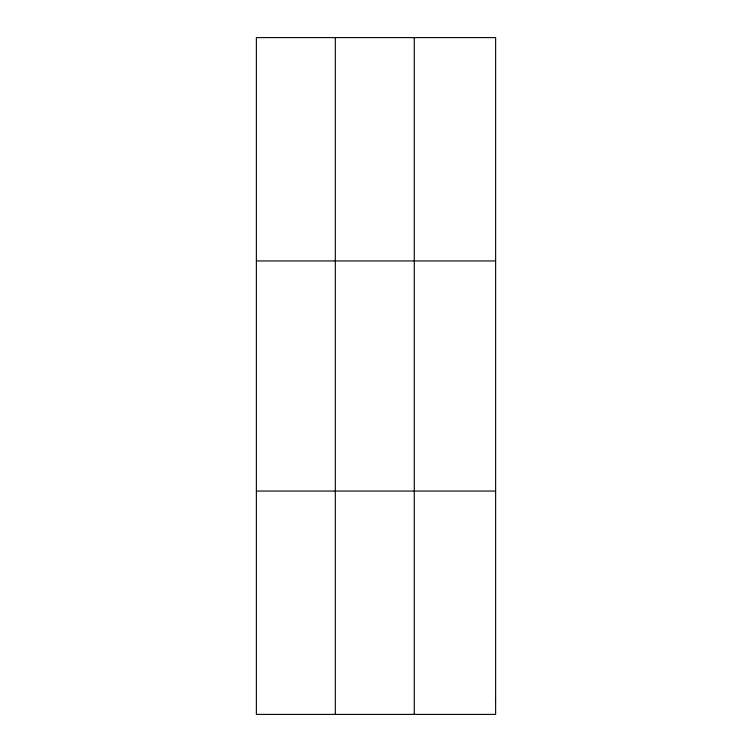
<?xml version="1.0" encoding="UTF-8"?>
<svg xmlns="http://www.w3.org/2000/svg" width="752" height="752" viewBox="0 0 752 752"><rect width="100%" height="100%" fill="white"/><g stroke="black" fill="none" stroke-linecap="round" stroke-linejoin="round"><path stroke-width="1.13" d="M335.326 37.6L335.326 714.4M414.277 37.6L414.277 714.4M256.376 260.944L495.624 260.944M256.376 491.056L495.624 491.056M495.624 700.441L495.624 714.4L256.376 714.4L256.376 37.6L495.624 37.6L495.624 700.441"/></g></svg>
